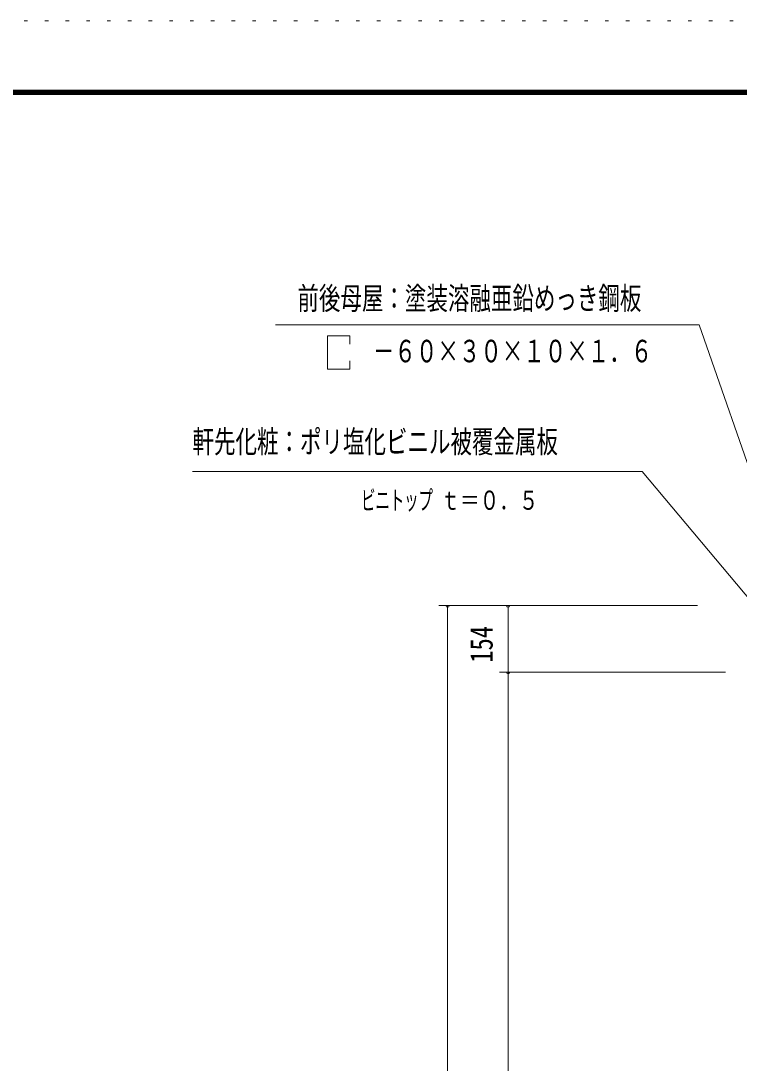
# Model space of a CAD drawing. Units: millimetres, scale not verified. Extents: x -23352 to 23352, y -10500 to 10500.
# Drawn here: x 9273 to 13427, y 4474 to 10500 of the extents above; entities that cross this region are included whole.
import ezdxf
from ezdxf.enums import TextEntityAlignment as Align

# ---------------------------------------------------------------- set-up
doc = ezdxf.new("R2010")
doc.units = ezdxf.units.MM
doc.header["$LTSCALE"] = 40
doc.linetypes.add('USER4', pattern=[3, 0.5, -2.5])
for name, color, linetype, lineweight in [('0-A_2-5DIM', 3, 'Continuous', 18), ('0-C_F-F', 5, 'Continuous', 18), ('0-D_F-E_J_ADD', 5, 'USER4', 18)]:
    doc.layers.add(name, color=color, linetype=linetype, lineweight=lineweight)
doc.styles.add('ＭＳ ゴシック', font='')
doc.styles.get('ＭＳ ゴシック').set_extended_font_data('MS Gothic')

msp = doc.modelspace()

# ---------------------------------------------------------------- linework, layer by layer
at = {"layer": '0-A_2-5DIM'}
for p, q in [((10746.03, 8741.61), (13196.03, 8741.61)), ((13823.09, 6939.05), (13196.03, 8741.61)), ((13185.38, 7119.93), (11690.45, 7119.93)), ((11750.45, 7119.93), (11730.45, 7119.93)), ((11740.45, 7119.93), (11740.45, 1594.93)), ((12100.45, 7119.93), (12080.45, 7119.93)), ((12090.45, 1594.93), (12090.45, 7119.93)), ((12040.45, 6734.93), (13347.98, 6734.93)), ((12100.45, 6734.93), (12080.45, 6734.93))]:
    msp.add_line(p, q, dxfattribs=at)
for points in [[(11046.03, 8678.04), (11046.03, 8486.6), (11174.82, 8486.6), (11174.82, 8533.42)], [(11174.82, 8631.23), (11174.82, 8678.04), (11046.03, 8678.04)], [(10265.46, 7894.93), (12865.46, 7894.93), (13542.6, 7089.62)]]:
    msp.add_lwpolyline(points, dxfattribs=at)
for centre in [(11740.45, 7119.93), (12090.45, 7119.93), (12090.45, 6734.93)]:
    msp.add_arc(centre, 10, 180, 0, dxfattribs=at)
at = {"layer": '0-C_F-F'}
for points in [[(-5848.13, 10100), (-5848.13, -10000), (22851.87, -10000), (22851.87, 10100)], [(-5845.63, 10097.5), (22849.37, 10097.5), (22849.37, -9997.5), (-5845.63, -9997.5)], [(-5843.13, 10095), (-5843.13, -9995), (22846.87, -9995), (22846.87, 10095)], [(-5840.63, 10092.5), (22844.37, 10092.5), (22844.37, -9992.5), (-5840.63, -9992.5)], [(-5838.13, 10090), (22841.87, 10090), (22841.87, -9990), (-5838.13, -9990)], [(-5835.63, 10087.5), (22839.37, 10087.5), (22839.37, -9987.5), (-5835.63, -9987.5)], [(-5833.13, 10085), (22836.87, 10085), (22836.87, -9985), (-5833.13, -9985)], [(-5830.63, 10082.5), (-5830.63, -9982.5), (22834.37, -9982.5), (22834.37, 10082.5)], [(-5828.13, 10080), (-5828.13, -9980), (22831.87, -9980), (22831.87, 10080)], [(-5825.63, 10077.5), (-5825.63, -9977.5), (22829.37, -9977.5), (22829.37, 10077.5)], [(-5823.13, 10075), (22826.87, 10075), (22826.87, -9975), (-5823.13, -9975)]]:
    msp.add_lwpolyline(points, close=True, dxfattribs=at)
at = {"layer": '0-D_F-E_J_ADD'}
msp.add_lwpolyline([(-6348.13, 10500), (-6348.13, -10500), (23351.87, -10500), (23351.87, 10500)], close=True, dxfattribs=at)

# ---------------------------------------------------------------- texts
at = {"layer": '0-A_2-5DIM', "color": 7, "style": 'ＭＳ ゴシック'}
for s, height, width, p in [('前後母屋：塗装溶融亜鉛めっき鋼板', 130.2, 0.7, (10872.3, 8791.61)), ('\u3000－６０×３０×１０×１．６', 130.2, 0.7, (11184.54, 8486.61)), ('軒先化粧：ポリ塩化ビニル被覆金属板', 130.2, 0.7, (10265.46, 7962.69)), ('ビニトップ ', 110.7, 0.55, (11240.46, 7639.93)), ('ｔ＝０．５', 110.7, 0.75, (11699.74, 7639.93))]:
    msp.add_text(s, height=height, dxfattribs=dict(at, width=width)).set_placement(p, align=Align.BOTTOM_LEFT)
at = {"layer": '0-A_2-5DIM', "color": 7, "style": 'ＭＳ ゴシック', "width": 0.8}
msp.add_text('154', height=130.2, rotation=90, dxfattribs=at).set_placement((12040.45, 6788.77), align=Align.BOTTOM_LEFT)

doc.saveas('drawing.dxf')
